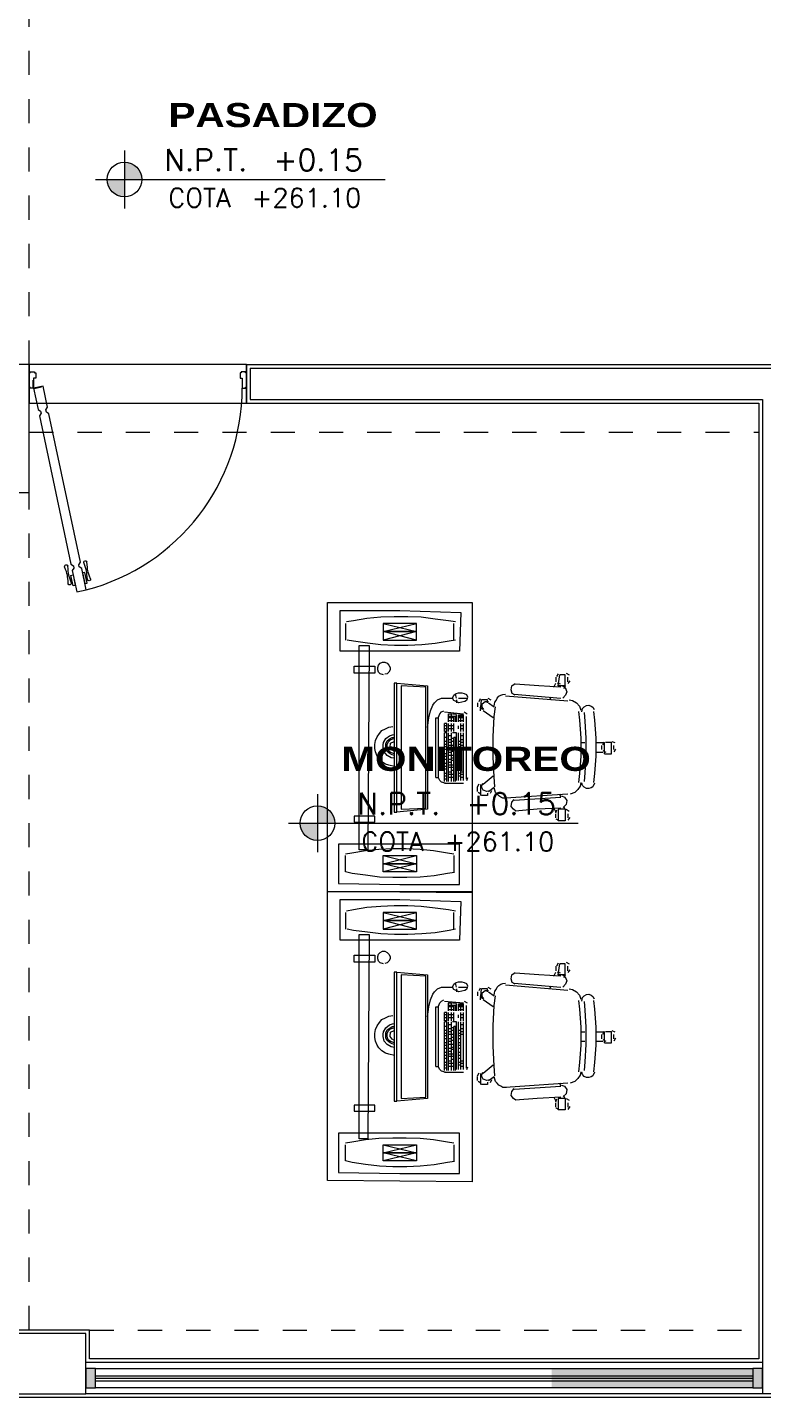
# Model space of a CAD drawing. Header units: metres. Extents: x 349703 to 349913, y 9282546 to 9282694.
# Drawn here: x 349761.31 to 349764.36, y 9282612.56 to 9282618.23 of the extents above; entities that cross this region are included whole.
import ezdxf
from ezdxf.enums import TextEntityAlignment as Align

# ---------------------------------------------------------------- set-up
doc = ezdxf.new("R2010")
doc.units = ezdxf.units.M
doc.header["$LTSCALE"] = 0.25
doc.linetypes.add('01 nivel$0$HIDDEN2', pattern=[0.1875, 0.125, -0.0625])
doc.linetypes.add('CONTINUA', pattern=[0])
doc.layers.add('0_VANOS', color=30, linetype='Continuous', lineweight=9)
doc.layers.add('ARQ-FONDO', color=253, linetype='CONTINUOUS', lineweight=9)
doc.styles.add('MOYO2', font='arialbd.ttf', dxfattribs={"width": 1.2})
doc.styles.add('TM-DIM', font='romans.shx')

# ---------------------------------------------------------------- blocks, each defined once
blk = doc.blocks.new('A$C3D6C68F4')
at = {"layer": 'ARQ-FONDO'}
for p, q in [((0.7383, 0.9529), (0.7327, 0.9517)), ((0.7439, 0.9745), (0.7341, 0.9724)), ((0.7341, 0.9724), (0.7446, 0.9235)), ((0.7543, 0.9256), (0.7439, 0.9745)), ((0.7879, 0.9839), (0.7977, 0.9859)), ((0.7983, 0.935), (0.7879, 0.9839)), ((0.7977, 0.9859), (0.8081, 0.937)), ((0.8019, 0.9664), (0.8075, 0.9676)), ((0.804, 0.9566), (0.8109, 0.9581)), ((0.7404, 0.9431), (0.7335, 0.9416)), ((0.7446, 0.9235), (0.7543, 0.9256)), ((0.8081, 0.937), (0.7983, 0.935))]:
    blk.add_line(p, q, dxfattribs=at)
for points in [[(0.9593, 0.1728), (0.9475, 0.1806), (0.9454, 0.1903), (0.9531, 0.2022), (0.8086, 0.886), (0.7968, 0.8938), (0.7947, 0.9035), (0.8024, 0.9154), (0.7817, 1.0132), (0.7377, 1.0039), (0.7584, 0.9061), (0.7702, 0.8984), (0.7723, 0.8886), (0.7646, 0.8767), (0.9091, 0.1929), (0.9209, 0.1852), (0.923, 0.1754), (0.9153, 0.1635), (0.936, 0.0657), (0.98, 0.075)], [(0.005, 0), (0.025, 0), (0.025, 0.005), (0.03, 0.005), (0.03, 0.03), (0.02, 0.03), (0.02, 0.075), (0.005, 0.075), (0.005, 0.07), (0, 0.07), (0, 0.005), (0.005, 0.005)], [(0.995, 0), (0.975, 0), (0.975, 0.005), (0.97, 0.005), (0.97, 0.03), (0.98, 0.03), (0.98, 0.075), (0.995, 0.075), (0.995, 0.07), (1, 0.07), (1, 0.005), (0.995, 0.005)]]:
    blk.add_lwpolyline(points, close=True, dxfattribs=at)
for points in [[(0.7177, 0.9536), (0.7222, 0.9411), (0.7257, 0.9312), (0.7282, 0.923), (0.7301, 0.9156), (0.7314, 0.908), (0.7324, 0.8994), (0.7334, 0.8888), (0.7344, 0.8753)], [(0.7324, 0.9567), (0.7333, 0.9435), (0.7342, 0.933), (0.7352, 0.9245), (0.7366, 0.917), (0.7384, 0.9095), (0.741, 0.9012), (0.7444, 0.8912), (0.749, 0.8784)], [(0.8057, 0.9723), (0.8103, 0.9598), (0.8137, 0.9499), (0.8162, 0.9418), (0.8181, 0.9343), (0.8194, 0.9268), (0.8205, 0.9182), (0.8214, 0.9075), (0.8224, 0.894)], [(0.8204, 0.9754), (0.8214, 0.9622), (0.8222, 0.9518), (0.8232, 0.9432), (0.8246, 0.9357), (0.8264, 0.9283), (0.829, 0.92), (0.8325, 0.9099), (0.8371, 0.8972)], [(0.978, 0.0752), (0.9778, 0.0762), (0.9435, 0.069), (0.9437, 0.068), (0.978, 0.0752)], [(0.9807, 0.0731), (0.9817, 0.0731), (0.9817, 0.0381), (0.9807, 0.0381), (0.9807, 0.0731)]]:
    blk.add_lwpolyline(points, dxfattribs=at)
at = {"layer": 'ARQ-FONDO', "ltscale": 0.3}
blk.add_arc((0.98, 0.075), 0.96, 104.61865, 180, dxfattribs=at)
at = {"layer": 'ARQ-FONDO', "extrusion": (0, 0, -1)}
for centre, start_param, end_param in [((0.725, 0.9551), 3.44991, 6.591502), ((0.8131, 0.9739), 3.44991, 6.591502), ((0.8297, 0.8956), 0.308317, 3.44991), ((0.7417, 0.8769), 0.308317, 3.44991)]:
    blk.add_ellipse(centre, major_axis=(0.00652, 0.00371), ratio=1, start_param=start_param, end_param=end_param, dxfattribs=at)
blk = doc.blocks.new('RBBT4')
at = {"layer": 'ARQ-FONDO', "lineweight": 0}
for points in [[(-111.3533, 111.0703), (-111.3076, 111.0703)], [(-111.3533, 111.0414), (-111.3533, 111.0703)], [(-111.3484, 111.0486), (-111.3412, 111.0367)], [(-111.334, 111.087), (-111.3461, 111.0798)], [(-111.3365, 111.0798), (-111.3197, 111.0798)], [(-111.3029, 111.0726), (-111.3076, 111.0847)], [(-111.3076, 111.0703), (-111.3076, 111.0462)], [(-111.4948, 110.9862), (-111.4973, 110.9767)], [(-111.4901, 110.9934), (-111.4948, 110.9862)], [(-111.4757, 111.0006), (-111.4901, 110.9934)], [(-111.4348, 111.0006), (-111.4733, 110.9959)], [(-111.3629, 111.0054), (-111.4348, 111.0006)], [(-111.2884, 111.0054), (-111.3629, 111.0054)], [(-111.3533, 111.0414), (-111.3076, 111.0414)], [(-111.3484, 111.0342), (-111.3484, 111.0054)], [(-111.3197, 111.0295), (-111.3365, 111.0295)], [(-111.3173, 111.0342), (-111.3053, 111.0414)], [(-111.3076, 111.0054), (-111.3076, 111.0414)], [(-111.2142, 111.0006), (-111.2884, 111.0054)], [(-111.1781, 110.9959), (-111.2142, 111.0006)], [(-111.1612, 110.9934), (-111.1709, 110.9983)], [(-111.1565, 110.9862), (-111.1612, 110.9934)], [(-111.1517, 110.9767), (-111.1565, 110.9862)], [(-111.5021, 110.9311), (-111.514, 110.919), (-111.5212, 110.8998)], [(-111.4876, 110.9406), (-111.5021, 110.9311)], [(-111.4973, 110.9767), (-111.4973, 110.967)], [(-111.4973, 110.967), (-111.4925, 110.9575)], [(-111.4925, 110.9575), (-111.4853, 110.9503)], [(-111.4733, 110.9431), (-111.4876, 110.9406)], [(-111.4853, 110.9503), (-111.4757, 110.9478)], [(-111.4348, 110.9383), (-111.4733, 110.9334)], [(-111.4325, 110.9598), (-111.4684, 110.9575)], [(-111.3629, 110.9431), (-111.4348, 110.9383)], [(-111.3606, 110.9647), (-111.4325, 110.9598)], [(-111.2884, 110.9431), (-111.3629, 110.9431)], [(-111.2884, 110.9647), (-111.3606, 110.9647)], [(-111.3484, 110.9598), (-111.3484, 110.9431)], [(-111.3076, 110.9431), (-111.3076, 110.9598)], [(-111.2189, 110.9598), (-111.2884, 110.9647)], [(-111.2142, 110.9383), (-111.2884, 110.9431)], [(-111.1829, 110.9575), (-111.2189, 110.9598)], [(-111.1781, 110.9334), (-111.2142, 110.9383)], [(-111.1805, 110.9478), (-111.1661, 110.9503)], [(-111.1565, 110.9383), (-111.1733, 110.9431)], [(-111.1661, 110.9503), (-111.1589, 110.9575)], [(-111.1589, 110.9575), (-111.1541, 110.967)], [(-111.142, 110.9262), (-111.1565, 110.9383)], [(-111.1541, 110.967), (-111.1517, 110.9767)], [(-111.5837, 110.8783), (-111.6317, 110.8783)], [(-111.6317, 110.8783), (-111.6317, 110.8495)], [(-111.6173, 110.8975), (-111.6293, 110.8903)], [(-111.6029, 110.8903), (-111.6197, 110.8903)], [(-111.5837, 110.8831), (-111.5909, 110.895)], [(-111.5837, 110.8783), (-111.574, 110.8734)], [(-111.5837, 110.8783), (-111.5837, 110.8495)], [(-111.5645, 110.8831), (-111.5765, 110.8711)], [(-111.5476, 110.8855), (-111.5645, 110.8831)], [(-111.5333, 110.8758), (-111.5476, 110.8855)], [(-111.5212, 110.8903), (-111.5381, 110.6311)], [(-111.5285, 110.8639), (-111.5333, 110.8758)], [(-111.1325, 110.9095), (-111.142, 110.9262)], [(-111.1133, 110.6311), (-111.1348, 110.8903)], [(-111.1301, 110.895), (-111.1325, 110.9095)], [(-111.1109, 110.8806), (-111.1229, 110.8686)], [(-111.0965, 110.8855), (-111.1109, 110.8806)], [(-111.0725, 110.8686), (-111.0797, 110.8783), (-111.0965, 110.8855)], [(-111.0725, 110.8783), (-111.0845, 110.8734)], [(-111.0725, 110.8783), (-111.0269, 110.8783)], [(-111.0725, 110.8783), (-111.0725, 110.8495)], [(-111.0509, 110.8975), (-111.0629, 110.8903)], [(-111.0556, 110.8903), (-111.0365, 110.8903)], [(-111.0197, 110.8831), (-111.0269, 110.895)], [(-111.0269, 110.8783), (-111.0269, 110.8567)], [(-111.6317, 110.8542), (-111.6245, 110.8422)], [(-111.5837, 110.8495), (-111.6317, 110.8495)], [(-111.6197, 110.8398), (-111.6029, 110.8398)], [(-111.5981, 110.8398), (-111.5861, 110.8447)], [(-111.5789, 110.8326), (-111.5957, 110.8398)], [(-111.5789, 110.8614), (-111.5837, 110.7631), (-111.5909, 110.6719)], [(-111.5453, 110.667), (-111.5333, 110.8614)], [(-111.5333, 110.8614), (-111.5212, 110.8567)], [(-111.1301, 110.8158), (-111.1181, 110.8206)], [(-111.1061, 110.667), (-111.1229, 110.8614)], [(-111.0773, 110.8614), (-111.0725, 110.7703)], [(-111.0773, 110.8326), (-111.0605, 110.8398)], [(-111.0725, 110.8495), (-111.0269, 110.8567)], [(-111.0653, 110.8591), (-111.0605, 110.847)], [(-111.0365, 110.8398), (-111.0556, 110.8398)], [(-111.0341, 110.8447), (-111.022, 110.8519)], [(-111.0725, 110.7703), (-111.0653, 110.6719)], [(-111.5909, 110.6742), (-111.5837, 110.6647), (-111.5717, 110.655)], [(-111.5717, 110.655), (-111.5548, 110.6575)], [(-111.5548, 110.6575), (-111.5429, 110.667)], [(-111.1109, 110.6719), (-111.1037, 110.6598), (-111.0892, 110.655)], [(-111.0892, 110.655), (-111.0725, 110.6575)], [(-111.0725, 110.6575), (-111.0629, 110.6719)], [(-111.5381, 110.6358), (-111.5381, 110.6214)], [(-111.5381, 110.6214), (-111.5333, 110.6119)], [(-111.5333, 110.6119), (-111.5285, 110.6047)], [(-111.5285, 110.6047), (-111.5212, 110.5975)], [(-111.5212, 110.5975), (-111.514, 110.5903)], [(-111.514, 110.5903), (-111.5045, 110.5878)], [(-111.1997, 110.5855), (-111.1589, 110.5903)], [(-111.1397, 110.5878), (-111.1325, 110.5927)], [(-111.1325, 110.5927), (-111.1229, 110.5975)], [(-111.1229, 110.5975), (-111.1156, 110.6047)], [(-111.1156, 110.6047), (-111.1109, 110.6119)], [(-111.1109, 110.6119), (-111.1084, 110.6214)], [(-111.1084, 110.6214), (-111.1061, 110.6311)], [(-111.5165, 110.5567), (-111.5261, 110.5567)], [(-111.5261, 110.5567), (-111.5261, 110.5327)], [(-111.5068, 110.5734), (-111.5189, 110.5686)], [(-111.5093, 110.5614), (-111.4925, 110.5855)], [(-111.5068, 110.5663), (-111.5093, 110.5542)], [(-111.5093, 110.5542), (-111.5045, 110.5399)], [(-111.5045, 110.5878), (-111.4948, 110.5855)], [(-111.5045, 110.5399), (-111.4901, 110.5327)], [(-111.4901, 110.5878), (-111.4493, 110.5855), (-111.3676, 110.5806)], [(-111.4901, 110.5327), (-111.4757, 110.5375)], [(-111.4469, 110.5806), (-111.4804, 110.5399)], [(-111.3676, 110.5806), (-111.2837, 110.5806)], [(-111.2837, 110.5806), (-111.1997, 110.5855)], [(-111.2045, 110.5806), (-111.1756, 110.5399)], [(-111.1756, 110.5278), (-111.1301, 110.5327)], [(-111.1709, 110.5422), (-111.1612, 110.535)], [(-111.1709, 110.5375), (-111.1637, 110.5255)], [(-111.1612, 110.535), (-111.1469, 110.535)], [(-111.142, 110.5614), (-111.1589, 110.5855)], [(-111.1565, 110.5855), (-111.1397, 110.5878)], [(-111.1469, 110.535), (-111.1373, 110.547)], [(-111.142, 110.5567), (-111.1301, 110.5567)], [(-111.1373, 110.547), (-111.1373, 110.5614)], [(-111.1229, 110.5591), (-111.1301, 110.5711)], [(-111.1301, 110.5567), (-111.1301, 110.5327)], [(-110.7269, 110.4942), (-111.9293, 110.4942)], [(-111.9293, 110.4942), (-111.9245, 109.8943)], [(-111.9245, 109.8943), (-110.7269, 109.8943), (-110.7269, 110.4942)], [(-111.4804, 110.5278), (-111.5261, 110.5278)], [(-111.5212, 110.5303), (-111.514, 110.5183)], [(-111.5093, 110.5158), (-111.4925, 110.5158)], [(-111.4901, 110.5158), (-111.4781, 110.523)], [(-111.454, 110.475), (-111.4661, 110.4703)], [(-111.142, 110.5158), (-111.1589, 110.5158)], [(-111.1373, 110.523), (-111.1253, 110.5278)], [(-111.1205, 110.475), (-111.1325, 110.4703)], [(-111.1229, 110.4366), (-111.1229, 110.475)], [(-111.1084, 110.4703), (-111.1181, 110.475)], [(-111.8957, 110.1943), (-111.8957, 110.4414)], [(-111.8957, 110.4414), (-111.7276, 110.4414)], [(-111.8453, 110.4199), (-111.8501, 110.3911)], [(-111.7276, 110.4414), (-111.7276, 109.9399)], [(-111.4757, 110.3791), (-111.4757, 110.4583)], [(-111.4684, 110.4247), (-111.2861, 110.4247)], [(-111.4637, 110.4583), (-111.2669, 110.4583)], [(-111.4637, 110.4463), (-111.2669, 110.4463)], [(-111.4637, 110.4463), (-111.2669, 110.4463)], [(-111.4637, 110.4366), (-111.2669, 110.4366)], [(-111.4637, 110.4294), (-111.2669, 110.4294)], [(-111.4589, 110.4703), (-111.1997, 110.4703)], [(-111.4517, 110.4583), (-111.4517, 110.4463)], [(-111.4469, 110.4463), (-111.4469, 110.4366)], [(-111.4397, 110.4583), (-111.4397, 110.4463)], [(-111.4348, 110.4463), (-111.4348, 110.4366)], [(-111.4301, 110.4583), (-111.4301, 110.4463)], [(-111.4181, 110.4463), (-111.4181, 110.4366)], [(-111.4061, 110.4463), (-111.4061, 110.4366)], [(-111.394, 110.4463), (-111.394, 110.4366)], [(-111.3773, 110.4463), (-111.3773, 110.4366)], [(-111.3653, 110.4463), (-111.3653, 110.4366)], [(-111.3533, 110.4463), (-111.3533, 110.4366)], [(-111.3365, 110.4463), (-111.3365, 110.4366)], [(-111.3245, 110.4463), (-111.3245, 110.4366)], [(-111.3197, 110.4583), (-111.3197, 110.4463)], [(-111.3148, 110.4463), (-111.3148, 110.4366)], [(-111.3076, 110.4583), (-111.3076, 110.4463)], [(-111.3029, 110.4463), (-111.3029, 110.4366)], [(-111.2957, 110.4583), (-111.2957, 110.4463)], [(-111.2861, 110.4294), (-111.2861, 110.4175)], [(-111.2789, 110.4583), (-111.2789, 110.4463)], [(-111.2669, 110.4294), (-111.2669, 110.4127)], [(-111.262, 110.4583), (-111.2284, 110.4583)], [(-111.262, 110.4463), (-111.2284, 110.4463)], [(-111.2501, 110.4583), (-111.2501, 110.4463)], [(-111.2501, 110.4463), (-111.2381, 110.4463)], [(-111.2501, 110.4366), (-111.2381, 110.4366)], [(-111.2381, 110.4583), (-111.2381, 110.4463)], [(-111.2212, 110.4583), (-111.1925, 110.4583)], [(-111.2212, 110.4463), (-111.1997, 110.4463)], [(-111.2212, 110.4463), (-111.1997, 110.4463)], [(-111.2212, 110.4366), (-111.1925, 110.4366)], [(-111.2212, 110.4294), (-111.1925, 110.4294)], [(-111.2212, 110.4247), (-111.1997, 110.4247)], [(-111.2165, 110.4583), (-111.2165, 110.4463)], [(-111.2165, 110.4463), (-111.2165, 110.4366)], [(-111.2045, 110.4583), (-111.2045, 110.4463)], [(-111.2045, 110.4463), (-111.2045, 110.4366)], [(-111.1997, 110.4583), (-111.1997, 110.4366)], [(-111.1997, 110.4294), (-111.1997, 110.4078)], [(-111.1925, 110.4366), (-111.1925, 110.4583)], [(-111.1805, 110.4606), (-111.1878, 110.4727)], [(-111.1805, 110.3791), (-111.1878, 110.4583)], [(-111.1878, 110.4127), (-111.1878, 110.4294)], [(-111.1397, 110.4511), (-111.142, 110.4391)], [(-111.142, 110.4391), (-111.1373, 110.4271)], [(-111.1301, 110.4294), (-111.142, 110.4294)], [(-111.1373, 110.463), (-111.1397, 110.4511)], [(-111.1325, 110.4703), (-111.1373, 110.463)], [(-111.1373, 110.4271), (-111.1325, 110.4175)], [(-111.1229, 110.4294), (-111.1061, 110.4247)], [(-111.1109, 110.4175), (-111.1037, 110.4271), (-111.1014, 110.4366)], [(-111.1037, 110.4606), (-111.1084, 110.4703)], [(-111.1014, 110.4511), (-111.1037, 110.4606)], [(-111.1014, 110.4366), (-111.1014, 110.4511)], [(-110.7677, 110.4463), (-110.9286, 110.4414)], [(-110.9286, 110.4414), (-110.9286, 109.9471)], [(-110.8828, 110.4247), (-110.8877, 110.3983)], [(-110.8013, 110.3958), (-110.8061, 110.4247)], [(-110.7605, 110.1943), (-110.7677, 110.4463)], [(-111.8501, 110.3911), (-111.8596, 110.3358)], [(-111.7757, 110.4175), (-111.8429, 110.4175)], [(-111.7637, 110.3911), (-111.7685, 110.4175)], [(-111.754, 110.3335), (-111.7637, 110.3911)], [(-111.4757, 110.3814), (-111.4709, 110.3671)], [(-111.4709, 110.3671), (-111.4637, 110.3599)], [(-111.4684, 110.4175), (-111.2861, 110.4175)], [(-111.4684, 110.4078), (-111.2669, 110.4078)], [(-111.4684, 110.4078), (-111.2669, 110.4078)], [(-111.4684, 110.3958), (-111.2669, 110.3958)], [(-111.4684, 110.3886), (-111.2669, 110.3886)], [(-111.4684, 110.3791), (-111.2669, 110.3791)], [(-111.4589, 110.3886), (-111.4589, 110.3791)], [(-111.4517, 110.4175), (-111.4517, 110.4078)], [(-111.4517, 110.4078), (-111.4517, 110.3958)], [(-111.4469, 110.3886), (-111.4469, 110.3791)], [(-111.4397, 110.4175), (-111.4397, 110.4078)], [(-111.4397, 110.4078), (-111.4397, 110.3958)], [(-111.4348, 110.3886), (-111.4348, 110.3791)], [(-111.4301, 110.4078), (-111.4301, 110.3958)], [(-111.4229, 110.4175), (-111.4229, 110.4078)], [(-111.4181, 110.3886), (-111.4181, 110.3791)], [(-111.4109, 110.4175), (-111.4109, 110.4078)], [(-111.4109, 110.4078), (-111.4109, 110.3958)], [(-111.4061, 110.3886), (-111.4061, 110.3791)], [(-111.4012, 110.4175), (-111.4012, 110.4078)], [(-111.4012, 110.4078), (-111.4012, 110.3958)], [(-111.394, 110.3886), (-111.394, 110.3791)], [(-111.3893, 110.4078), (-111.3893, 110.3958)], [(-111.382, 110.4175), (-111.382, 110.4078)], [(-111.3773, 110.4078), (-111.3773, 110.3958)], [(-111.3773, 110.3886), (-111.3773, 110.3791)], [(-111.3725, 110.4175), (-111.3725, 110.4078)], [(-111.3653, 110.3886), (-111.3653, 110.3791)], [(-111.3606, 110.4175), (-111.3606, 110.4078)], [(-111.3606, 110.4078), (-111.3606, 110.3958)], [(-111.3533, 110.3886), (-111.3533, 110.3791)], [(-111.3484, 110.4078), (-111.3484, 110.3958)], [(-111.3437, 110.4175), (-111.3437, 110.4078)], [(-111.3365, 110.4078), (-111.3365, 110.3958)], [(-111.3365, 110.3886), (-111.3365, 110.3791)], [(-111.3317, 110.4175), (-111.3317, 110.4078)], [(-111.3245, 110.3886), (-111.3245, 110.3791)], [(-111.3197, 110.4175), (-111.3197, 110.4078)], [(-111.3197, 110.4078), (-111.3197, 110.3958)], [(-111.3148, 110.3886), (-111.3148, 110.3791)], [(-111.3076, 110.4078), (-111.3076, 110.3958)], [(-111.3029, 110.4175), (-111.3029, 110.4078)], [(-111.3029, 110.3886), (-111.3029, 110.3791)], [(-111.2957, 110.4078), (-111.2957, 110.3958)], [(-111.2909, 110.4175), (-111.2909, 110.4078)], [(-111.2861, 110.3886), (-111.2861, 110.3791)], [(-111.2789, 110.4078), (-111.2789, 110.3958)], [(-111.2669, 110.3886), (-111.2669, 110.3791)], [(-111.262, 110.4175), (-111.2284, 110.4175)], [(-111.262, 110.4078), (-111.2284, 110.4078)], [(-111.262, 110.4078), (-111.2284, 110.4078)], [(-111.262, 110.3958), (-111.2284, 110.3958)], [(-111.262, 110.3886), (-111.2284, 110.3886)], [(-111.262, 110.3886), (-111.262, 110.3791)], [(-111.262, 110.3791), (-111.2284, 110.3791)], [(-111.2501, 110.4175), (-111.2501, 110.4078)], [(-111.2501, 110.4078), (-111.2501, 110.3958)], [(-111.2501, 110.3886), (-111.2501, 110.3791)], [(-111.2381, 110.4175), (-111.2381, 110.4078)], [(-111.2381, 110.4078), (-111.2381, 110.3958)], [(-111.2381, 110.3886), (-111.2381, 110.3791)], [(-111.2284, 110.3886), (-111.2284, 110.3791)], [(-111.2212, 110.4175), (-111.1997, 110.4175)], [(-111.2212, 110.4078), (-111.1878, 110.4078)], [(-111.2212, 110.4078), (-111.1878, 110.4078)], [(-111.2212, 110.3958), (-111.1878, 110.3958)], [(-111.2165, 110.4175), (-111.2165, 110.4078)], [(-111.2165, 110.4078), (-111.2165, 110.3958)], [(-111.2045, 110.4175), (-111.2045, 110.4078)], [(-111.2045, 110.4078), (-111.2045, 110.3958)], [(-111.1997, 110.4078), (-111.1997, 110.3958)], [(-111.1878, 110.3958), (-111.1878, 110.4078)], [(-111.1878, 110.3599), (-111.1805, 110.3671)], [(-111.1805, 110.3671), (-111.1756, 110.3766)], [(-111.1325, 110.4175), (-111.1229, 110.4127)], [(-111.1301, 110.3502), (-111.1229, 110.3671)], [(-111.1229, 110.4127), (-111.1109, 110.4175)], [(-111.1229, 110.3958), (-111.1229, 110.4127)], [(-111.1229, 110.3671), (-111.1229, 110.3958)], [(-110.8877, 110.3983), (-110.8973, 110.3407)], [(-110.8828, 110.4175), (-110.8133, 110.4175)], [(-110.7941, 110.3407), (-110.8013, 110.3958)], [(-111.8596, 110.3358), (-111.8645, 110.2783), (-111.8668, 110.223), (-111.8668, 110.1655)], [(-111.7493, 110.1079), (-111.7468, 110.1655), (-111.7468, 110.2207), (-111.7493, 110.2783), (-111.754, 110.3335)], [(-111.5837, 110.3094), (-111.5957, 110.1822)], [(-111.0725, 110.3094), (-111.5837, 110.3094)], [(-111.4637, 110.3599), (-111.454, 110.355)], [(-111.4517, 110.343), (-111.4517, 110.355)], [(-111.4517, 110.355), (-111.2045, 110.355)], [(-111.4517, 110.343), (-111.2045, 110.343)], [(-111.2453, 110.3094), (-111.2045, 110.3142)], [(-111.2045, 110.343), (-111.2045, 110.355)], [(-111.2045, 110.3142), (-111.1756, 110.3214)], [(-111.202, 110.355), (-111.1878, 110.3599)], [(-111.1756, 110.3214), (-111.1517, 110.3311)], [(-111.1517, 110.3311), (-111.142, 110.3383)], [(-111.142, 110.3383), (-111.1301, 110.3502)], [(-111.0605, 110.1822), (-111.0725, 110.3094)], [(-110.8973, 110.3407), (-110.902, 110.2855)], [(-110.7869, 110.283), (-110.7941, 110.3407)], [(-111.8429, 110.2638), (-111.8429, 110.1247)], [(-111.8093, 110.1247), (-111.8093, 110.2638), (-111.8429, 110.2638)], [(-111.8093, 110.2638), (-111.8429, 110.1247)], [(-111.8429, 110.2638), (-111.8093, 110.1247)], [(-111.8093, 110.2638), (-111.8093, 110.1247)], [(-111.7757, 110.1247), (-111.7757, 110.2638), (-111.8093, 110.2638)], [(-111.7757, 110.1247), (-111.8093, 110.2638)], [(-111.8093, 110.1247), (-111.7757, 110.2638)], [(-111.5837, 110.1991), (-111.5789, 110.3022)], [(-111.5789, 110.3022), (-111.0773, 110.3022)], [(-111.0773, 110.3022), (-111.0725, 110.1991)], [(-110.902, 110.2855), (-110.9045, 110.2278), (-110.9045, 110.1727)], [(-110.8828, 110.1247), (-110.8828, 110.2638), (-110.8469, 110.2638)], [(-110.8469, 110.2638), (-110.8828, 110.1247)], [(-110.8828, 110.2638), (-110.8469, 110.1247)], [(-110.8469, 110.1247), (-110.8469, 110.2638), (-110.8133, 110.2638)], [(-110.8469, 110.2638), (-110.8469, 110.1247)], [(-110.8133, 110.1247), (-110.8469, 110.2638)], [(-110.8469, 110.1247), (-110.8133, 110.2638)], [(-110.8133, 110.2638), (-110.8133, 110.1247)], [(-110.7845, 110.2278), (-110.7869, 110.283)], [(-111.7276, 109.9399), (-111.8909, 109.9399), (-111.8957, 110.1943)], [(-111.0725, 110.1991), (-111.5837, 110.1991)], [(-110.7845, 110.1702), (-110.7845, 110.2278)], [(-110.7605, 109.9471), (-110.7605, 110.1943)], [(-111.8668, 110.1655), (-111.8645, 110.1102)], [(-111.5957, 110.1822), (-111.0605, 110.1822)], [(-111.5957, 110.1702), (-111.5957, 110.1822)], [(-111.5957, 110.1822), (-111.0605, 110.1822)], [(-111.0605, 110.1702), (-111.5957, 110.1702)], [(-111.4061, 110.1727), (-111.4012, 110.1486)], [(-111.4012, 110.1486), (-111.3965, 110.1343)], [(-111.3965, 110.1343), (-111.3869, 110.1199)], [(-111.3725, 110.1727), (-111.3701, 110.1583)], [(-111.3701, 110.1583), (-111.3606, 110.1414)], [(-111.3606, 110.1727), (-111.3581, 110.163), (-111.3533, 110.1535)], [(-111.3606, 110.1414), (-111.3461, 110.1294)], [(-111.3533, 110.1727), (-111.3484, 110.1558), (-111.3412, 110.1463), (-111.3293, 110.1414), (-111.3148, 110.1414)], [(-111.3533, 110.1535), (-111.3437, 110.1414)], [(-111.3437, 110.1727), (-111.3389, 110.163)], [(-111.3437, 110.1414), (-111.334, 110.1366)], [(-111.3389, 110.163), (-111.3269, 110.1535)], [(-111.334, 110.1366), (-111.322, 110.1366)], [(-111.3269, 110.1535), (-111.3101, 110.1558)], [(-111.322, 110.1366), (-111.3125, 110.1366)], [(-111.3148, 110.1414), (-111.3053, 110.1463)], [(-111.3125, 110.1366), (-111.3005, 110.1414)], [(-111.3101, 110.1558), (-111.3029, 110.1702)], [(-111.3076, 110.1271), (-111.2909, 110.1366)], [(-111.3053, 110.1463), (-111.2957, 110.1558)], [(-111.3005, 110.1414), (-111.2909, 110.1535)], [(-111.2957, 110.1558), (-111.2909, 110.1679)], [(-111.2909, 110.1535), (-111.2861, 110.163)], [(-111.2909, 110.1366), (-111.2789, 110.1511)], [(-111.2861, 110.163), (-111.2861, 110.1727)], [(-111.2789, 110.1511), (-111.2742, 110.1679)], [(-111.2573, 110.1199), (-111.2501, 110.1343)], [(-111.2501, 110.1343), (-111.2429, 110.1486)], [(-111.2429, 110.1486), (-111.2405, 110.1655)], [(-111.0605, 110.1822), (-111.0605, 110.1702)], [(-111.022, 110.1414), (-111.0245, 110.1319)], [(-111.015, 110.1486), (-111.022, 110.1414)], [(-111.0053, 110.1535), (-111.015, 110.1486)], [(-110.9956, 110.1535), (-111.0053, 110.1535)], [(-110.9861, 110.1486), (-110.9956, 110.1535)], [(-110.9789, 110.1414), (-110.9861, 110.1486)], [(-110.9741, 110.1319), (-110.9789, 110.1414)], [(-110.9045, 110.1727), (-110.902, 110.115)], [(-110.7917, 110.0574), (-110.7869, 110.115), (-110.7845, 110.1702)], [(-111.8645, 110.1102), (-111.8573, 110.0527)], [(-111.8429, 110.1247), (-111.8093, 110.1247)], [(-111.8093, 110.1247), (-111.7757, 110.1247)], [(-111.754, 110.0527), (-111.7493, 110.1079)], [(-111.6365, 110.0911), (-111.6125, 110.0911)], [(-111.6125, 110.0047), (-111.6365, 110.0047), (-111.6365, 110.0911)], [(-111.6125, 110.0911), (-111.6125, 110.0047)], [(-111.3869, 110.1199), (-111.3748, 110.1079)], [(-111.3748, 110.1079), (-111.3629, 110.1007)], [(-111.3629, 110.1007), (-111.3461, 110.0935)], [(-111.3461, 110.1294), (-111.3269, 110.1247)], [(-111.3461, 110.0935), (-111.3317, 110.0911)], [(-111.3317, 110.0911), (-111.3148, 110.0911)], [(-111.3269, 110.1247), (-111.3173, 110.1247)], [(-111.3173, 110.1247), (-111.3076, 110.1271)], [(-111.3148, 110.0911), (-111.2981, 110.0935)], [(-111.2981, 110.0935), (-111.2837, 110.1007)], [(-111.2837, 110.1007), (-111.2693, 110.1102)], [(-111.2693, 110.1102), (-111.2573, 110.1199)], [(-111.0269, 110.1271), (-111.022, 110.1127)], [(-111.022, 110.1127), (-111.015, 110.1055)], [(-110.9909, 110.0911), (-111.0197, 110.0911)], [(-111.0197, 110.0911), (-111.0197, 110.0047)], [(-111.015, 110.1055), (-111.0053, 110.103)], [(-111.0053, 110.103), (-110.9956, 110.103)], [(-110.9956, 110.103), (-110.9861, 110.1055)], [(-110.9909, 110.0047), (-110.9909, 110.0911)], [(-110.9861, 110.1055), (-110.9789, 110.1127), (-110.9741, 110.1222)], [(-110.9741, 110.1222), (-110.9741, 110.1319)], [(-110.902, 110.115), (-110.895, 110.0599)], [(-110.8469, 110.1247), (-110.8828, 110.1247)], [(-110.8133, 110.1247), (-110.8469, 110.1247)], [(-111.8573, 110.0527), (-111.8501, 109.9974)], [(-111.7637, 109.9951), (-111.754, 110.0527)], [(-110.9045, 110.0671), (-111.7517, 110.0622), (-111.7517, 110.0263)], [(-111.7517, 110.0263), (-110.9045, 110.0263)], [(-110.9045, 110.0263), (-110.9045, 110.0671)], [(-110.895, 110.0599), (-110.8877, 110.0022)], [(-110.8013, 110.0022), (-110.7917, 110.0574)], [(-111.8501, 109.9974), (-111.8429, 109.9686)], [(-111.8429, 109.9686), (-111.7757, 109.9686)], [(-111.7685, 109.9686), (-111.7637, 109.9951)], [(-111.0197, 110.0047), (-110.9909, 110.0047)], [(-110.8877, 110.0022), (-110.8828, 109.9758)], [(-110.8133, 109.9686), (-110.8828, 109.9686)], [(-110.8061, 109.9735), (-110.8013, 110.0022)], [(-110.9286, 109.9471), (-110.7605, 109.9471)]]:
    blk.add_lwpolyline(points, dxfattribs=at)
blk = doc.blocks.new('*U894')
at = {"linetype": 'Continuous', "lineweight": 0, "true_color": 0xbebebe}
for points in [[(3037.2524, 1360.5431), (3037.2124, 1360.5431), (3037.2124, 1360.4631), (3037.2524, 1360.4631)], [(3040.0143, 1360.5431), (3039.9743, 1360.5431), (3039.9743, 1360.4631), (3040.0143, 1360.4631)]]:
    blk.add_hatch(color=9, dxfattribs=at).paths.add_polyline_path(points)
at = {"true_color": 0xffffff}
h = blk.add_hatch(color=7, dxfattribs=at)
h.dxf.hatch_style = 1
h.paths.add_polyline_path([(3039.9743, 1360.4631), (3039.9743, 1360.5431), (3039.141, 1360.5431), (3039.141, 1360.4631)])
at = {"layer": '0_VANOS', "linetype": 'Continuous'}
for p, q in [((3037.2524, 1360.5131), (3039.9743, 1360.5131)), ((3037.2524, 1360.5031), (3039.9743, 1360.5031)), ((3037.2524, 1360.4931), (3039.9743, 1360.4931))]:
    blk.add_line(p, q, dxfattribs=at)
for points in [[(3037.2124, 1360.5431), (3037.2124, 1360.4631), (3037.2524, 1360.4631), (3037.2524, 1360.5431)], [(3037.2524, 1360.5431), (3039.9743, 1360.5431), (3039.9743, 1360.4631), (3037.2524, 1360.4631)], [(3039.9743, 1360.5431), (3039.9743, 1360.4631), (3040.0143, 1360.4631), (3040.0143, 1360.5431)]]:
    blk.add_lwpolyline(points, close=True, dxfattribs=at)
blk = doc.blocks.new('administracion')
at = {"layer": 'ARQ-FONDO', "linetype": '01 nivel$0$HIDDEN2', "lineweight": 5}
for p, q in [((350158.0189, 9282387.5193), (350158.0189, 9282392.0893)), ((350158.0189, 9282387.2393), (350161.0407, 9282387.2393)), ((350158.0189, 9282383.5193), (350158.0189, 9282386.9893)), ((350158.2689, 9282383.5193), (350161.0407, 9282383.5193))]:
    blk.add_line(p, q, dxfattribs=at)
at = {"layer": 'ARQ-FONDO', "lineweight": -2}
for p, q in [((350158.9189, 9282387.5193), (350158.9189, 9282387.3593)), ((350158.9189, 9282387.5193), (350161.2007, 9282387.5193)), ((350158.9339, 9282387.5043), (350158.9339, 9282387.3743)), ((350158.9339, 9282387.5043), (350161.1857, 9282387.5043)), ((350158.9339, 9282387.3743), (350161.0557, 9282387.3743)), ((350161.0557, 9282387.3743), (350161.0557, 9282383.2543)), ((350158.9189, 9282387.3593), (350161.0407, 9282387.3593)), ((350161.0407, 9282387.3593), (350161.0407, 9282383.3993)), ((350161.0407, 9282383.3993), (350158.2689, 9282383.3993)), ((350161.0557, 9282383.3843), (350158.2539, 9282383.3843)), ((350168.9708, 9282383.2393), (350151.5408, 9282383.2393)), ((350161.0557, 9282383.2543), (350158.2539, 9282383.2543)), ((350161.1857, 9282383.2543), (350161.0557, 9282383.2543))]:
    blk.add_line(p, q, dxfattribs=at)
for points in [[(350157.8989, 9282386.9893), (350158.0189, 9282386.9893), (350158.0189, 9282387.5193), (350157.7389, 9282387.5193), (350157.7389, 9282383.3993)], [(350158.2689, 9282383.3993), (350158.2689, 9282383.5193), (350157.8989, 9282383.5193)]]:
    blk.add_lwpolyline(points, dxfattribs=at)
at = {"layer": 'ARQ-FONDO', "lineweight": 5}
blk.add_lwpolyline([(350158.9189, 9282387.5193), (350158.0189, 9282387.5193), (350158.0189, 9282387.3593), (350158.9189, 9282387.3593)], close=True, dxfattribs=at)
at = {"layer": 'ARQ-FONDO'}
blk.add_lwpolyline([(350157.7539, 9282383.2543), (350158.2539, 9282383.2543), (350158.2539, 9282383.5043), (350157.7539, 9282383.5043)], close=True, dxfattribs=at)
at = {"layer": 'ARQ-FONDO', "xscale": 0.9000000000000047, "yscale": 0.9000000000000047, "zscale": 0.9000000000000047, "rotation": 180}
blk.add_blockref('A$C3D6C68F4', (350158.9189, 9282387.4894), dxfattribs=at)
at = {"layer": 'ARQ-FONDO', "linetype": 'CONTINUA', "lineweight": 60, "xscale": -1, "rotation": 270}
blk.add_blockref('RBBT4', (350049.3594, 9282497.2605), dxfattribs=at)
at = {"layer": 'ARQ-FONDO', "xscale": -1, "rotation": 270}
blk.add_blockref('RBBT4', (350049.3594, 9282496.0629), dxfattribs=at)
at = {"layer": 'ARQ-FONDO'}
blk.add_blockref('*U894', (347121.0415, 9281022.8162), dxfattribs=at)
blk = doc.blocks.new('*U591')
h = blk.add_hatch(color=251)
h.paths.add_polyline_path([(0.75, -0.1724), (0.75, -0.2324), (0.81, -0.2324, 0.414214)])
h.paths.add_polyline_path([(0.75, -0.2324), (0.69, -0.2324, 0.414214), (0.75, -0.2924)])
at = {"color": 2}
for p, q in [((0.75, -0.1324), (0.75, -0.3324)), ((0.65, -0.2324), (1.65, -0.2324))]:
    blk.add_line(p, q, dxfattribs=at)
blk.add_circle((0.75, -0.2324), 0.06, dxfattribs=at)
at = {"color": 2, "style": 'TM-DIM'}
blk.add_text('COTA', height=0.065, rotation=360, dxfattribs=at).set_placement((1.0088, -0.3282), align=Align.CENTER)
for tag, p, height in [('NIV_P', (0.8881, -0.2024), 0.075), ('VALOR_P', (1.2641, -0.2024), 0.075), ('COTA_P', (1.1884, -0.3282), 0.065)]:
    blk.add_attdef(tag, p, '', height=height, rotation=360, dxfattribs=at)
blk = doc.blocks.new('NOMBRES ADMINISTRACION')
at = {"layer": 'ARQ-FONDO', "xscale": 1.199999999999999, "yscale": 1.199999999999999, "zscale": 1.199999999999999}
for p in [(350158.2965, 9282393.6252, 0), (350159.0959, 9282390.958, 0)]:
    blk.add_blockref('*U591', p, dxfattribs=at).add_auto_attribs({'NIV_P': 'N.P.T.', 'COTA_P': '+261.10', 'VALOR_P': '+0.15'})
at = {"layer": 'ARQ-FONDO', "lineweight": -2, "char_height": 0.1, "width": 3.247257, "attachment_point": 8, "style": 'MOYO2'}
for s, insert in [('PASADIZO', (350159.8119, 9282393.5617, 0)), ('MONITOREO', (350160.6113, 9282390.8944, 0))]:
    blk.add_mtext(s, dxfattribs=dict(at, insert=insert))

msp = doc.modelspace()

# ---------------------------------------------------------------- block references
at = {"layer": 'ARQ-FONDO'}
for name, p in [('administracion', (-396.6992, 229.3161)), ('NOMBRES ADMINISTRACION', (-397.4826, 224.2561))]:
    msp.add_blockref(name, p, dxfattribs=at)

doc.saveas('drawing.dxf')
